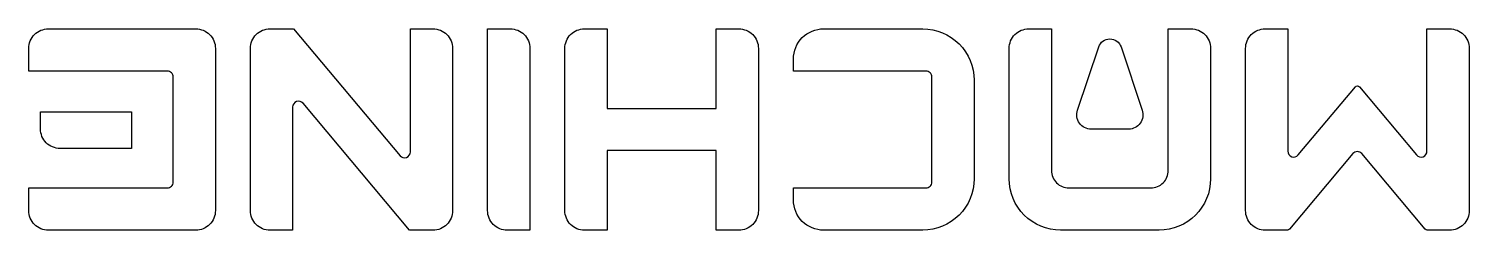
# Model space of a CAD drawing. Header units: millimetres. Extents: x -487 to -40, y 32 to 94.
import ezdxf

# ---------------------------------------------------------------- set-up
doc = ezdxf.new("R2010")
doc.units = ezdxf.units.MM
doc.layers.get('0').update_dxf_attribs({"linetype": 'CONTINUOUS'})

msp = doc.modelspace()

# ---------------------------------------------------------------- linework, layer by layer
msp.add_line((-454.83, 57.07), (-476.99, 57.07))
for points in [[(-486.7, 44.81), (-443.71, 44.81, 0.414214), (-441.89, 46.63), (-441.89, 79.28, 0.414214), (-443.71, 81.1), (-486.7, 81.1), (-486.7, 88.13, -0.414214), (-480.62, 94.21), (-434.86, 94.21, -0.414214), (-428.78, 88.13), (-428.78, 37.78, -0.414214), (-434.86, 31.7), (-480.62, 31.7, -0.414214), (-486.7, 37.78)], [(-368.53, 31.7), (-401.58, 71.09, 0.700208), (-404.79, 69.93), (-404.79, 31.7), (-411.82, 31.7, -0.414214), (-417.9, 37.78), (-417.9, 88.13, -0.414214), (-411.82, 94.21), (-404.52, 94.21), (-371.47, 54.82, 0.700208), (-368.26, 55.99), (-368.26, 94.21), (-361.23, 94.21, -0.414214), (-355.15, 88.13), (-355.15, 37.78, -0.414214), (-361.23, 31.7)], [(-338.2, 31.7, -0.414214), (-344.28, 37.78), (-344.28, 94.21), (-337.24, 94.21, -0.414214), (-331.16, 88.13), (-331.16, 31.7)], [(-273.33, 69.51), (-273.33, 94.21), (-266.29, 94.21, -0.414214), (-260.21, 88.13), (-260.21, 37.78, -0.414214), (-266.29, 31.7), (-273.33, 31.7), (-273.33, 56.4), (-307.18, 56.4), (-307.18, 31.7), (-314.21, 31.7, -0.414214), (-320.29, 37.78), (-320.29, 88.13, -0.414214), (-314.21, 94.21), (-307.18, 94.21), (-307.18, 69.51)], [(-249.34, 44.81), (-208.17, 44.81, 0.414214), (-206.35, 46.63), (-206.35, 79.28, 0.414214), (-208.17, 81.1), (-249.34, 81.1), (-249.34, 84.84, -0.414214), (-239.97, 94.21), (-209.19, 94.21, -0.414214), (-193.24, 78.26), (-193.24, 47.65, -0.414214), (-209.19, 31.7), (-239.97, 31.7, -0.414214), (-249.34, 41.07)], [(-182.37, 88.13, -0.414214), (-176.29, 94.21), (-169.25, 94.21), (-169.25, 50.25, 0.414214), (-163.82, 44.81), (-138.4, 44.81, 0.414214), (-132.97, 50.25), (-132.97, 94.21), (-125.93, 94.21, -0.414214), (-119.85, 88.13), (-119.85, 47.65, -0.414214), (-135.8, 31.7), (-166.42, 31.7, -0.414214), (-182.37, 47.65)], [(-108.98, 88.13, -0.414214), (-102.9, 94.21), (-95.87, 94.21), (-95.87, 56.22, 0.700208), (-92.66, 55.05), (-74.9, 76.22, -0.466308), (-73.65, 76.22), (-55.89, 55.05, 0.700208), (-52.68, 56.22), (-52.68, 94.21), (-45.65, 94.21, -0.414214), (-39.57, 88.13), (-39.57, 37.78, -0.414214), (-45.65, 31.7), (-52.57, 31.7, -0.221695), (-53.19, 31.99), (-72.88, 55.46, 0.466308), (-75.67, 55.46), (-95.36, 31.99, -0.221695), (-95.98, 31.7), (-102.9, 31.7, -0.414214), (-108.98, 37.78)], [(-156.94, 63.07, -0.512039), (-161.15, 68.91), (-154.58, 88.57, -0.720469), (-147.64, 88.57), (-141.07, 68.91, -0.512039), (-145.28, 63.07)], [(-476.99, 57.07, -0.414214), (-483.07, 63.15), (-483.07, 68.42), (-454.83, 68.42), (-454.83, 57.07)]]:
    msp.add_lwpolyline(points, format="xyb", close=True)

doc.saveas('drawing.dxf')
